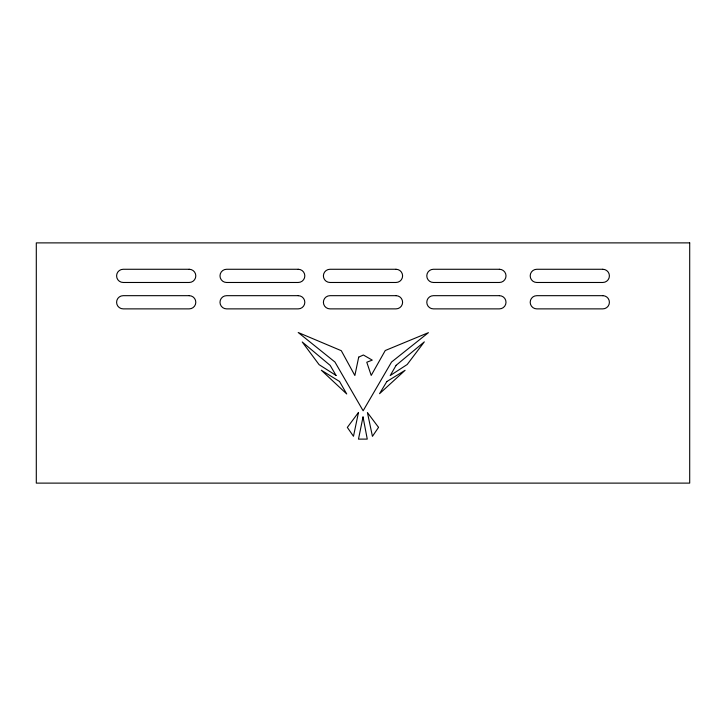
<?xml version="1.0" encoding="UTF-8"?>
<svg xmlns="http://www.w3.org/2000/svg" width="726" height="726" viewBox="0 0 726 726"><rect width="100%" height="100%" fill="white"/><g stroke="black" fill="none" stroke-linecap="round" stroke-linejoin="round"><path stroke-width="1.09" d="M363.027 416.951L358.481 439.13L367.256 439.103L363.027 416.951M358.698 357.147L354.86 375.505L341.293 350.694L298.214 332.517L334.94 362.02L363.136 410.78L391.55 362.029L428.422 332.662L385.252 350.522L371.204 375.415L366.784 362.229L372.266 360.123L363.372 354.996L358.698 357.147M358.481 412.468L353.48 436.281L347.337 427.423L358.481 412.468M396.106 365.323L390.225 375.551L407.195 364.506L424.32 341.855L396.106 365.323M386.849 381.522L379.553 393.692L405.099 370.305L386.849 381.522M378.545 427.369L372.438 436.353L367.42 412.54L378.545 427.369M689.7 242.883L36.3 242.883L36.3 483.117L689.7 483.117L689.7 242.883M189.196 269.273L123.202 269.273A6.598 6.598 0 0 0 116.596 275.871A6.598 6.598 0 0 0 123.202 282.478L189.196 282.478A6.598 6.598 0 0 0 195.802 275.871A6.598 6.598 0 0 0 189.196 269.273M298.214 269.273L226.603 269.273A6.598 6.598 0 0 0 219.996 275.871A6.598 6.598 0 0 0 226.603 282.478L298.214 282.478A6.598 6.598 0 0 0 304.82 275.871A6.598 6.598 0 0 0 298.214 269.273M395.997 269.273L330.003 269.273A6.598 6.598 0 0 0 323.397 275.871A6.598 6.598 0 0 0 330.003 282.478L395.997 282.478A6.598 6.598 0 0 0 402.603 275.871A6.598 6.598 0 0 0 395.997 269.273M499.397 269.273L433.404 269.273A6.598 6.598 0 0 0 426.797 275.871A6.598 6.598 0 0 0 433.404 282.478L499.397 282.478A6.598 6.598 0 0 0 506.004 275.871A6.598 6.598 0 0 0 499.397 269.273M602.798 269.273L536.804 269.273A6.598 6.598 0 0 0 530.198 275.871A6.598 6.598 0 0 0 536.804 282.478L602.798 282.478A6.598 6.598 0 0 0 609.404 275.871A6.598 6.598 0 0 0 602.798 269.273M189.196 295.673L123.202 295.673A6.598 6.598 0 0 0 116.596 302.27A6.598 6.598 0 0 0 123.202 308.877L189.196 308.877A6.598 6.598 0 0 0 195.802 302.27A6.598 6.598 0 0 0 189.196 295.673M298.214 295.673L226.603 295.673A6.598 6.598 0 0 0 219.996 302.27A6.598 6.598 0 0 0 226.603 308.877L298.214 308.877A6.598 6.598 0 0 0 304.82 302.27A6.598 6.598 0 0 0 298.214 295.673M395.997 295.673L330.003 295.673A6.598 6.598 0 0 0 323.397 302.27A6.598 6.598 0 0 0 330.003 308.877L395.997 308.877A6.598 6.598 0 0 0 402.603 302.27A6.598 6.598 0 0 0 395.997 295.673M499.397 295.673L433.404 295.673A6.598 6.598 0 0 0 426.797 302.27A6.598 6.598 0 0 0 433.404 308.877L499.397 308.877A6.598 6.598 0 0 0 506.004 302.27A6.598 6.598 0 0 0 499.397 295.673M602.798 295.673L536.804 295.673A6.598 6.598 0 0 0 530.198 302.27A6.598 6.598 0 0 0 536.804 308.877L602.798 308.877A6.598 6.598 0 0 0 609.404 302.27A6.598 6.598 0 0 0 602.798 295.673M339.532 381.468L321.319 370.215L346.71 393.964L339.532 381.468M336.047 375.451L319.095 364.661L302.225 341.982L330.185 365.405L336.047 375.451"/></g></svg>
